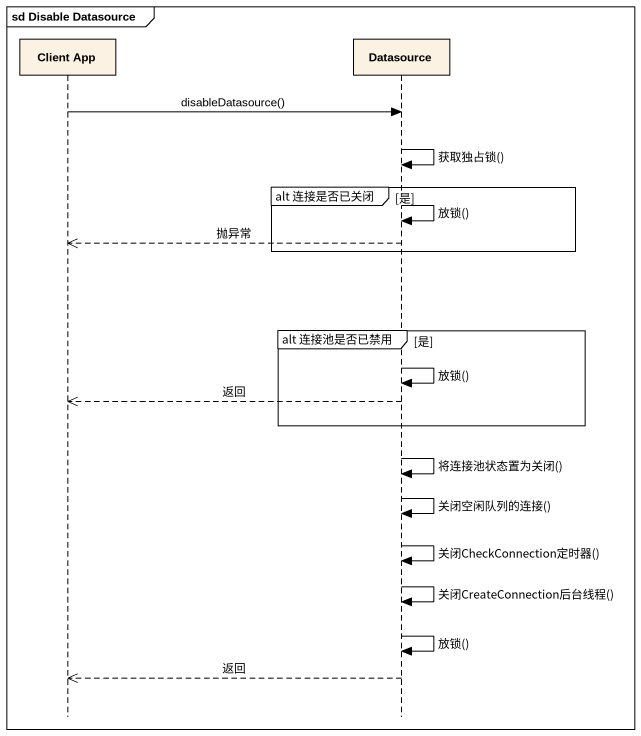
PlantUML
@startuml
mainframe sd Disable Datasource
hide footbox
participant "Client App" as Client_App
participant Datasource

Client_App -> Datasource : disableDatasource()
Datasource -> Datasource : 获取独占锁()
group alt 连接是否已关闭 [是]
  Datasource -> Datasource : 放锁()
  Datasource -->> Client_App : 抛异常
end
group alt 连接池是否已禁用 [是]
  Datasource -> Datasource : 放锁()
  Datasource -->> Client_App : 返回
end
Datasource -> Datasource : 将连接池状态置为关闭()
Datasource -> Datasource : 关闭空闲队列的连接()
Datasource -> Datasource : 关闭CheckConnection定时器()
Datasource -> Datasource : 关闭CreateConnection后台线程()
Datasource -> Datasource : 放锁()
Datasource -->> Client_App : 返回
@enduml
